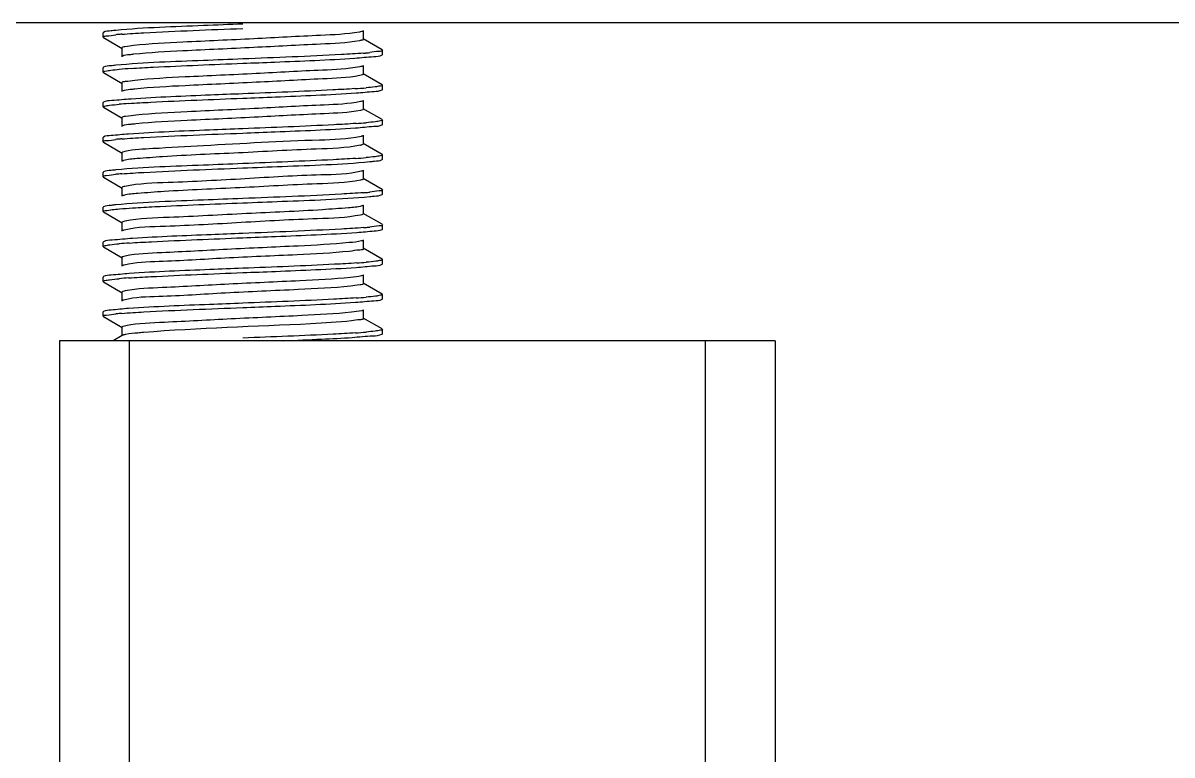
# Model space of a CAD drawing. Extents: x 27938 to 1042331, y -235042 to 1535213.
# Drawn here: x 715604 to 716387, y 770255 to 770755 of the extents above; entities that cross this region are included whole.
import ezdxf

# ---------------------------------------------------------------- set-up
doc = ezdxf.new("R2010")
doc.units = 0
doc.header["$LTSCALE"] = 1000
doc.header["$MEASUREMENT"] = 0
doc.layers.add('bz', color=2, linetype='Continuous')

msp = doc.modelspace()

# ---------------------------------------------------------------- linework, layer by layer
at = {"linetype": 'Continuous'}
for p, q in [((715658.36, 770748.4), (715658.14, 770748.14)), ((715658.14, 770745.16), (715658.14, 770748.14)), ((715658.36, 770744.9), (715658.14, 770745.16)), ((715658.36, 770744.9), (715671.29, 770737.42)), ((715848.42, 770736.49), (715835.49, 770743.98)), ((715835.75, 770743.67), (715835.75, 770749.63)), ((715671.03, 770737.72), (715671.03, 770731.77)), ((715848.42, 770736.49), (715848.64, 770736.23)), ((715848.64, 770733.26), (715848.64, 770736.23)), ((715848.42, 770733), (715848.64, 770733.26)), ((715658.36, 770724.59), (715658.14, 770724.33)), ((715658.14, 770721.35), (715658.14, 770724.33)), ((715658.36, 770721.09), (715658.14, 770721.35)), ((715658.36, 770721.09), (715671.29, 770713.61)), ((715848.42, 770712.68), (715835.49, 770720.16)), ((715835.75, 770719.86), (715835.75, 770725.81)), ((715671.03, 770713.91), (715671.03, 770707.96)), ((715848.42, 770712.68), (715848.64, 770712.42)), ((715848.64, 770709.44), (715848.64, 770712.42)), ((715848.42, 770709.18), (715848.64, 770709.44)), ((715658.36, 770700.77), (715658.14, 770700.51)), ((715658.14, 770697.54), (715658.14, 770700.51)), ((715658.36, 770697.28), (715658.14, 770697.54)), ((715658.36, 770697.28), (715671.29, 770689.79)), ((715848.42, 770688.87), (715835.49, 770696.35)), ((715835.75, 770696.05), (715835.75, 770702)), ((715671.03, 770690.1), (715671.03, 770684.14)), ((715848.42, 770688.87), (715848.64, 770688.61)), ((715848.64, 770685.63), (715848.64, 770688.61)), ((715848.42, 770685.37), (715848.64, 770685.63)), ((715658.36, 770676.96), (715658.14, 770676.7)), ((715658.14, 770673.72), (715658.14, 770676.7)), ((715658.36, 770673.46), (715658.14, 770673.72)), ((715658.36, 770673.46), (715671.29, 770665.98)), ((715848.42, 770665.06), (715835.49, 770672.54)), ((715835.75, 770672.24), (715835.75, 770678.19)), ((715671.03, 770666.28), (715671.03, 770660.33)), ((715848.42, 770665.06), (715848.64, 770664.79)), ((715848.64, 770661.82), (715848.64, 770664.79)), ((715848.42, 770661.56), (715848.64, 770661.82)), ((715658.36, 770653.15), (715658.14, 770652.89)), ((715658.14, 770649.91), (715658.14, 770652.89)), ((715658.36, 770649.65), (715658.14, 770649.91)), ((715658.36, 770649.65), (715671.29, 770642.17)), ((715848.42, 770641.24), (715835.49, 770648.72)), ((715835.75, 770648.42), (715835.75, 770654.38)), ((715671.03, 770642.47), (715671.03, 770636.52)), ((715834.4, 770647.74), (715833.71, 770647.58)), ((715848.42, 770641.24), (715848.64, 770640.98)), ((715848.64, 770638.01), (715848.64, 770640.98)), ((715848.42, 770637.74), (715848.64, 770638.01)), ((715658.36, 770629.34), (715658.14, 770629.08)), ((715658.14, 770626.1), (715658.14, 770629.08)), ((715658.36, 770625.84), (715658.14, 770626.1)), ((715658.36, 770625.84), (715671.29, 770618.36)), ((715848.42, 770617.43), (715835.49, 770624.91)), ((715835.75, 770624.61), (715835.75, 770630.56)), ((715671.03, 770618.66), (715671.03, 770612.7)), ((715834.68, 770624), (715833.75, 770623.77)), ((715848.42, 770617.43), (715848.64, 770617.17)), ((715848.64, 770614.19), (715848.64, 770617.17)), ((715848.42, 770613.93), (715848.64, 770614.19)), ((715658.36, 770605.52), (715658.14, 770605.26)), ((715658.14, 770602.29), (715658.14, 770605.26)), ((715658.36, 770602.03), (715658.14, 770602.29)), ((715658.36, 770602.03), (715671.29, 770594.54)), ((715835.75, 770600.8), (715835.75, 770606.75)), ((715671.03, 770594.84), (715671.03, 770588.89)), ((715848.42, 770593.62), (715835.49, 770601.1)), ((715848.42, 770593.62), (715848.64, 770593.36)), ((715848.42, 770590.12), (715848.64, 770590.38)), ((715848.64, 770590.38), (715848.64, 770593.36)), ((715658.36, 770581.71), (715658.14, 770581.45)), ((715658.14, 770578.47), (715658.14, 770581.45)), ((715658.36, 770578.21), (715658.14, 770578.47)), ((715658.36, 770578.21), (715671.29, 770570.73)), ((715835.75, 770576.98), (715835.75, 770582.94)), ((715671.03, 770571.03), (715671.03, 770565.08)), ((715848.42, 770569.8), (715835.49, 770577.29)), ((715848.42, 770569.8), (715848.64, 770569.54)), ((715848.42, 770566.31), (715848.64, 770566.57)), ((715848.64, 770566.57), (715848.64, 770569.54)), ((715658.36, 770557.9), (715658.14, 770557.64)), ((715658.14, 770554.66), (715658.14, 770557.64)), ((715658.36, 770554.4), (715658.14, 770554.66)), ((715658.36, 770554.4), (715671.29, 770546.92)), ((715835.75, 770553.17), (715835.75, 770559.13)), ((715671.03, 770547.22), (715671.03, 770541.27)), ((715848.42, 770545.99), (715835.49, 770553.47)), ((715671.29, 770541.57), (715665.01, 770537.94)), ((715848.42, 770545.99), (715848.64, 770545.73)), ((715848.42, 770542.49), (715848.64, 770542.75)), ((715848.64, 770542.75), (715848.64, 770545.73)), ((715628.37, 770537.94), (715628.37, 766572.79)), ((716116.53, 770537.94), (715628.37, 770537.94)), ((715676, 770537.94), (715676, 766572.79)), ((716068.91, 770537.94), (716068.91, 766572.79)), ((716116.53, 770537.94), (716116.53, 766572.79))]:
    msp.add_line(p, q, dxfattribs=at)
for centre, radius, start, end in [((715689.61, 770506.74), 241.14, 94.73357, 95.43713), ((715696.64, 770423.42), 324.75, 94.54448, 94.75605), ((715817.24, 770973.84), 240.31, 274.73407, 275.44731), ((715810.15, 771057.81), 324.59, 274.54499, 274.75718), ((715705.19, 770293.45), 431.24, 93.71884, 94.78113), ((715802.29, 771131.28), 422.18, 273.75953, 274.79582), ((715702.71, 770301.15), 399.64, 93.89729, 94.8073), ((715803.38, 771093.73), 408.4, 273.84408, 274.80191), ((715689.95, 770431.42), 245.03, 94.73079, 95.38954), ((715696.71, 770351.12), 325.61, 94.54181, 94.75044), ((715829.91, 770689.68), 18.68, 281.51366, 282.91674), ((715802.77, 771077.6), 416.1, 273.79987, 274.79583), ((715689.69, 770410.58), 242.05, 94.73313, 95.42556), ((715696.65, 770328.03), 324.89, 94.54418, 94.75489), ((715810.17, 770962.3), 324.32, 274.54544, 274.75925), ((715817.39, 770876.89), 238.61, 274.73475, 275.46903), ((715810.15, 770938.75), 324.59, 274.54498, 274.75718), ((715817.24, 770854.76), 240.3, 274.73407, 275.44741), ((715703.38, 770197.42), 408.14, 93.84567, 94.80204), ((715804.05, 770989.99), 399.88, 273.89575, 274.80718), ((715702.73, 770181.81), 399.92, 93.89556, 94.80715), ((715803.4, 770974.4), 408.14, 273.84563, 274.80209), ((715689.96, 770312.26), 245.13, 94.73072, 95.38835), ((715696.71, 770232.04), 325.63, 94.54173, 94.75029), ((715802.79, 770958.29), 415.86, 273.80124, 274.79604)]:
    msp.add_arc(centre, radius, start, end, dxfattribs=at)
for points, knots in [([(715753.39, 770754.09), (715744.46, 770753.74), (715715.59, 770752.5), (715686.67, 770751.67), (715666.81, 770749.77)], [0, 0, 0, 0, 0.309388, 1, 1, 1, 1]), ([(715670.91, 770747.15), (715675.95, 770747.55), (715703.43, 770749.22), (715730.94, 770750.22), (715753.39, 770751.12)], [0, 0, 0, 0, 0.183712, 1, 1, 1, 1]), ([(715658.14, 770745.16), (715658.14, 770745.94), (715662.6, 770745.92), (715664.61, 770746.58), (715666.77, 770746.79)], [0, 0, 0, 0, 0.263852, 1, 1, 1, 1]), ([(715666.81, 770749.77), (715665.73, 770749.67), (715662.94, 770749.27), (715659.9, 770749.29), (715658.36, 770748.4)], [0, 0, 0, 0, 0.378905, 1, 1, 1, 1]), ([(715832.95, 770748.64), (715824.22, 770747.08), (715800.08, 770746.13), (715760.02, 770743.89), (715717.51, 770741.99), (715690.19, 770740.6), (715679.02, 770739.41)], [0, 0, 0, 0, 0.172398, 0.468214, 0.781513, 1, 1, 1, 1]), ([(715832.95, 770742.68), (715824.22, 770741.13), (715800.08, 770740.18), (715760.02, 770737.94), (715717.51, 770736.04), (715690.19, 770734.65), (715679.02, 770733.45)], [0, 0, 0, 0, 0.172398, 0.468214, 0.781513, 1, 1, 1, 1]), ([(715835.49, 770749.33), (715835.2, 770749.16), (715834.34, 770748.91), (715833.49, 770748.73), (715832.95, 770748.64)], [0, 0, 0, 0, 0.3774, 1, 1, 1, 1]), ([(715835.75, 770743.67), (715835.75, 770743.39), (715834.44, 770742.99), (715833.66, 770742.81), (715832.95, 770742.68)], [0, 0, 0, 0, 0.285727, 1, 1, 1, 1]), ([(715679.02, 770739.41), (715677.03, 770739.19), (715675.12, 770738.6), (715671.02, 770738.45), (715671.03, 770737.72)], [0, 0, 0, 0, 0.73331, 1, 1, 1, 1]), ([(715848.64, 770736.23), (715848.64, 770735.46), (715844.2, 770735.48), (715842.2, 770734.82), (715840.05, 770734.61)], [0, 0, 0, 0, 0.263842, 1, 1, 1, 1]), ([(715753.39, 770730.28), (715744.45, 770729.92), (715715.57, 770728.69), (715686.64, 770727.85), (715666.77, 770725.95)], [0, 0, 0, 0, 0.309518, 1, 1, 1, 1]), ([(715679.02, 770733.45), (715678.05, 770733.35), (715675.49, 770732.97), (715672.71, 770732.89), (715671.29, 770732.07)], [0, 0, 0, 0, 0.372879, 1, 1, 1, 1]), ([(715677.22, 770723.79), (715682.27, 770724.13), (715707.65, 770725.53), (715733.05, 770726.49), (715753.39, 770727.3)], [0, 0, 0, 0, 0.199269, 1, 1, 1, 1]), ([(715835.87, 770734.25), (715830.83, 770733.85), (715803.35, 770732.18), (715775.84, 770731.17), (715753.39, 770730.28)], [0, 0, 0, 0, 0.183696, 1, 1, 1, 1]), ([(715753.39, 770727.3), (715760.73, 770727.6), (715786.27, 770728.63), (715811.81, 770729.63), (715829.97, 770730.84)], [0, 0, 0, 0, 0.287582, 1, 1, 1, 1]), ([(715829.97, 770730.84), (715834.25, 770731.13), (715840.23, 770731.96), (715846.75, 770732.04), (715848.41, 770733)], [0, 0, 0, 0, 0.691032, 1, 1, 1, 1]), ([(715658.14, 770721.35), (715658.14, 770721.85), (715660.81, 770722.09), (715662.12, 770722.46), (715663.45, 770722.62)], [0, 0, 0, 0, 0.269511, 1, 1, 1, 1]), ([(715666.77, 770725.95), (715665.7, 770725.85), (715662.92, 770725.46), (715659.89, 770725.47), (715658.36, 770724.59)], [0, 0, 0, 0, 0.378807, 1, 1, 1, 1]), ([(715833.36, 770724.9), (715824.93, 770723.28), (715801.17, 770722.43), (715761.48, 770720.12), (715718.78, 770718.25), (715691.16, 770716.84), (715679.75, 770715.67)], [0, 0, 0, 0, 0.167291, 0.461164, 0.776399, 1, 1, 1, 1]), ([(715833.36, 770718.95), (715824.93, 770717.32), (715801.17, 770716.47), (715761.48, 770714.16), (715718.78, 770712.3), (715691.16, 770710.89), (715679.75, 770709.72)], [0, 0, 0, 0, 0.167291, 0.461164, 0.776399, 1, 1, 1, 1]), ([(715835.49, 770725.51), (715835.24, 770725.37), (715834.53, 770725.14), (715833.81, 770724.99), (715833.36, 770724.9)], [0, 0, 0, 0, 0.384879, 1, 1, 1, 1]), ([(715835.75, 770719.86), (715835.75, 770719.61), (715834.66, 770719.22), (715833.96, 770719.06), (715833.36, 770718.95)], [0, 0, 0, 0, 0.290239, 1, 1, 1, 1]), ([(715679.75, 770715.67), (715677.57, 770715.44), (715675.52, 770714.79), (715671.02, 770714.7), (715671.03, 770713.91)], [0, 0, 0, 0, 0.734244, 1, 1, 1, 1]), ([(715848.64, 770712.42), (715848.64, 770711.96), (715846.18, 770711.69), (715844.96, 770711.35), (715843.72, 770711.2)], [0, 0, 0, 0, 0.270664, 1, 1, 1, 1]), ([(715679.75, 770709.72), (715678.68, 770709.61), (715675.88, 770709.2), (715672.84, 770709.16), (715671.29, 770708.26)], [0, 0, 0, 0, 0.374868, 1, 1, 1, 1]), ([(715675.55, 770699.87), (715680.62, 770700.22), (715706.55, 770701.69), (715732.51, 770702.66), (715753.39, 770703.49)], [0, 0, 0, 0, 0.195623, 1, 1, 1, 1]), ([(715753.39, 770706.47), (715746.1, 770706.18), (715720.7, 770705.15), (715695.3, 770704.15), (715677.22, 770702.95)], [0, 0, 0, 0, 0.286943, 1, 1, 1, 1]), ([(715829.97, 770710.01), (715824.91, 770709.67), (715799.4, 770708.25), (715773.86, 770707.28), (715753.39, 770706.47)], [0, 0, 0, 0, 0.198417, 1, 1, 1, 1]), ([(715753.39, 770703.49), (715760.84, 770703.79), (715786.63, 770704.83), (715812.44, 770705.83), (715830.75, 770707.08)], [0, 0, 0, 0, 0.288852, 1, 1, 1, 1]), ([(715830.75, 770707.08), (715834.84, 770707.36), (715840.57, 770708.16), (715846.82, 770708.26), (715848.41, 770709.18)], [0, 0, 0, 0, 0.690302, 1, 1, 1, 1]), ([(715658.14, 770697.54), (715658.14, 770697.95), (715660.32, 770698.25), (715661.43, 770698.55), (715662.54, 770698.69)], [0, 0, 0, 0, 0.27234, 1, 1, 1, 1]), ([(715677.22, 770702.95), (715672.85, 770702.66), (715666.74, 770701.81), (715660.06, 770701.75), (715658.36, 770700.77)], [0, 0, 0, 0, 0.691422, 1, 1, 1, 1]), ([(715833.74, 770701.16), (715825.62, 770699.46), (715802.24, 770698.73), (715762.93, 770696.34), (715720.07, 770694.51), (715692.16, 770693.08), (715680.51, 770691.93)], [0, 0, 0, 0, 0.162162, 0.454084, 0.771262, 1, 1, 1, 1]), ([(715835.49, 770701.7), (715835.28, 770701.58), (715834.7, 770701.38), (715834.1, 770701.24), (715833.74, 770701.16)], [0, 0, 0, 0, 0.393314, 1, 1, 1, 1]), ([(715835.75, 770696.05), (715835.75, 770695.83), (715834.85, 770695.46), (715834.25, 770695.32), (715833.74, 770695.21)], [0, 0, 0, 0, 0.295741, 1, 1, 1, 1]), ([(715680.51, 770691.93), (715678.14, 770691.7), (715675.92, 770690.97), (715671.03, 770690.95), (715671.03, 770690.1)], [0, 0, 0, 0, 0.734831, 1, 1, 1, 1]), ([(715833.74, 770695.21), (715825.62, 770693.51), (715802.24, 770692.78), (715762.93, 770690.39), (715720.07, 770688.56), (715692.16, 770687.13), (715680.51, 770685.98)], [0, 0, 0, 0, 0.162162, 0.454084, 0.771262, 1, 1, 1, 1]), ([(715848.64, 770688.61), (715848.64, 770688.17), (715846.33, 770687.89), (715845.16, 770687.57), (715844, 770687.42)], [0, 0, 0, 0, 0.271439, 1, 1, 1, 1]), ([(715670.93, 770675.71), (715675.97, 770676.11), (715703.44, 770677.78), (715730.94, 770678.78), (715753.39, 770679.68)], [0, 0, 0, 0, 0.18376, 1, 1, 1, 1]), ([(715680.51, 770685.98), (715679.34, 770685.86), (715676.29, 770685.43), (715672.97, 770685.42), (715671.29, 770684.44)], [0, 0, 0, 0, 0.376612, 1, 1, 1, 1]), ([(715753.39, 770682.65), (715745.87, 770682.36), (715719.92, 770681.3), (715693.96, 770680.3), (715675.55, 770679.03)], [0, 0, 0, 0, 0.289631, 1, 1, 1, 1]), ([(715830.75, 770686.25), (715825.69, 770685.9), (715799.91, 770684.45), (715774.11, 770683.48), (715753.39, 770682.65)], [0, 0, 0, 0, 0.19668, 1, 1, 1, 1]), ([(715753.39, 770679.68), (715760.78, 770679.97), (715786.44, 770681.01), (715812.11, 770682.01), (715830.35, 770683.24)], [0, 0, 0, 0, 0.288191, 1, 1, 1, 1]), ([(715830.35, 770683.24), (715834.53, 770683.53), (715840.39, 770684.34), (715846.79, 770684.43), (715848.41, 770685.37)], [0, 0, 0, 0, 0.69071, 1, 1, 1, 1]), ([(715658.14, 770673.72), (715658.14, 770674.52), (715662.69, 770674.48), (715664.74, 770675.16), (715666.94, 770675.37)], [0, 0, 0, 0, 0.263692, 1, 1, 1, 1]), ([(715675.55, 770679.03), (715671.57, 770678.75), (715666, 770677.98), (715659.92, 770677.86), (715658.36, 770676.96)], [0, 0, 0, 0, 0.689821, 1, 1, 1, 1]), ([(715834.09, 770677.43), (715824.86, 770675.3), (715788.68, 770674.64), (715741.48, 770671.84), (715697.27, 770669.27), (715679.26, 770668.43), (715673.02, 770667.12)], [0, 0, 0, 0, 0.176039, 0.666697, 0.881547, 1, 1, 1, 1]), ([(715835.49, 770677.89), (715835.32, 770677.79), (715834.85, 770677.62), (715834.37, 770677.49), (715834.09, 770677.43)], [0, 0, 0, 0, 0.40288, 1, 1, 1, 1]), ([(715835.75, 770672.24), (715835.75, 770672.05), (715835.03, 770671.69), (715834.51, 770671.57), (715834.09, 770671.47)], [0, 0, 0, 0, 0.302509, 1, 1, 1, 1]), ([(715673.02, 770667.12), (715672.52, 770667.01), (715671.92, 770666.88), (715671.03, 770666.5), (715671.03, 770666.28)], [0, 0, 0, 0, 0.704901, 1, 1, 1, 1]), ([(715833.64, 770671.38), (715823.77, 770669.36), (715795.81, 770668.74), (715751, 770665.93), (715710.07, 770664.52), (715684.02, 770662.41), (715674.98, 770661.79), (715672.04, 770660.92)], [0, 0, 0, 0, 0.186624, 0.514349, 0.833932, 0.943063, 1, 1, 1, 1]), ([(715848.64, 770664.79), (715848.64, 770664.34), (715846.21, 770664.07), (715845, 770663.73), (715843.78, 770663.58)], [0, 0, 0, 0, 0.270675, 1, 1, 1, 1]), ([(715753.39, 770658.84), (715744.48, 770658.49), (715715.66, 770657.26), (715686.79, 770656.41), (715666.94, 770654.53)], [0, 0, 0, 0, 0.30899, 1, 1, 1, 1]), ([(715672.04, 770660.92), (715671.89, 770660.88), (715671.63, 770660.8), (715671.39, 770660.69), (715671.29, 770660.63)], [0, 0, 0, 0, 0.570679, 1, 1, 1, 1]), ([(715830.35, 770662.41), (715825.28, 770662.06), (715799.64, 770660.63), (715773.98, 770659.66), (715753.39, 770658.84)], [0, 0, 0, 0, 0.197576, 1, 1, 1, 1]), ([(715753.39, 770655.86), (715762.35, 770656.22), (715791.27, 770657.46), (715820.24, 770658.29), (715840.13, 770660.2)], [0, 0, 0, 0, 0.309889, 1, 1, 1, 1]), ([(715840.13, 770660.2), (715841.18, 770660.3), (715843.92, 770660.69), (715846.91, 770660.68), (715848.41, 770661.56)], [0, 0, 0, 0, 0.378508, 1, 1, 1, 1]), ([(715658.14, 770649.91), (715658.14, 770650.69), (715662.62, 770650.67), (715664.64, 770651.33), (715666.81, 770651.54)], [0, 0, 0, 0, 0.263792, 1, 1, 1, 1]), ([(715666.94, 770654.53), (715665.85, 770654.43), (715663.02, 770654.03), (715659.92, 770654.05), (715658.36, 770653.15)], [0, 0, 0, 0, 0.379214, 1, 1, 1, 1]), ([(715670.91, 770651.9), (715675.95, 770652.3), (715703.43, 770653.97), (715730.94, 770654.97), (715753.39, 770655.86)], [0, 0, 0, 0, 0.183719, 1, 1, 1, 1]), ([(715834.4, 770653.69), (715825.44, 770651.4), (715798.62, 770651.23), (715754.86, 770648.4), (715710.33, 770645.98), (715682.75, 770645.33), (715673.06, 770643.31)], [0, 0, 0, 0, 0.171627, 0.491604, 0.816321, 1, 1, 1, 1]), ([(715835.49, 770654.08), (715835.35, 770654), (715834.99, 770653.85), (715834.62, 770653.75), (715834.4, 770653.69)], [0, 0, 0, 0, 0.413783, 1, 1, 1, 1]), ([(715835.75, 770648.42), (715835.75, 770648.26), (715835.19, 770647.93), (715834.75, 770647.82), (715834.4, 770647.74)], [0, 0, 0, 0, 0.310906, 1, 1, 1, 1]), ([(715673.06, 770643.31), (715672.54, 770643.21), (715671.94, 770643.07), (715671.03, 770642.69), (715671.03, 770642.47)], [0, 0, 0, 0, 0.705268, 1, 1, 1, 1]), ([(715833.71, 770647.58), (715823.98, 770645.56), (715796.33, 770644.96), (715751.82, 770642.16), (715710.99, 770640.71), (715684.67, 770638.69), (715675.43, 770638), (715672.31, 770637.19)], [0, 0, 0, 0, 0.184168, 0.509408, 0.829314, 0.94023, 1, 1, 1, 1]), ([(715848.64, 770640.98), (715848.64, 770640.22), (715844.24, 770640.23), (715842.25, 770639.57), (715840.13, 770639.37)], [0, 0, 0, 0, 0.263922, 1, 1, 1, 1]), ([(715753.39, 770635.03), (715744.46, 770634.67), (715715.59, 770633.44), (715686.68, 770632.6), (715666.81, 770630.71)], [0, 0, 0, 0, 0.309377, 1, 1, 1, 1]), ([(715672.31, 770637.19), (715672.11, 770637.13), (715671.76, 770637.03), (715671.42, 770636.89), (715671.29, 770636.82)], [0, 0, 0, 0, 0.583561, 1, 1, 1, 1]), ([(715835.87, 770639), (715830.83, 770638.6), (715803.35, 770636.93), (715775.84, 770635.92), (715753.39, 770635.03)], [0, 0, 0, 0, 0.183681, 1, 1, 1, 1]), ([(715753.39, 770632.05), (715762.34, 770632.41), (715791.23, 770633.64), (715820.17, 770634.48), (715840.05, 770636.38)], [0, 0, 0, 0, 0.309644, 1, 1, 1, 1]), ([(715840.05, 770636.38), (715841.12, 770636.49), (715843.88, 770636.88), (715846.89, 770636.86), (715848.41, 770637.74)], [0, 0, 0, 0, 0.378702, 1, 1, 1, 1]), ([(715658.14, 770626.1), (715658.13, 770626.66), (715661.27, 770626.85), (715662.75, 770627.3), (715664.29, 770627.47)], [0, 0, 0, 0, 0.267181, 1, 1, 1, 1]), ([(715666.81, 770630.71), (715665.74, 770630.6), (715662.95, 770630.21), (715659.9, 770630.23), (715658.36, 770629.34)], [0, 0, 0, 0, 0.378914, 1, 1, 1, 1]), ([(715834.68, 770629.95), (715831.7, 770629.1), (715822.61, 770628.46), (715796.5, 770626.38), (715755.6, 770624.96), (715710.85, 770622.14), (715682.96, 770621.53), (715673.12, 770619.51)], [0, 0, 0, 0, 0.05757, 0.167104, 0.486771, 0.813942, 1, 1, 1, 1]), ([(715678.31, 770628.61), (715683.35, 770628.94), (715708.36, 770630.31), (715733.4, 770631.26), (715753.39, 770632.05)], [0, 0, 0, 0, 0.201476, 1, 1, 1, 1]), ([(715835.49, 770630.26), (715835.38, 770630.2), (715835.12, 770630.09), (715834.84, 770630), (715834.68, 770629.95)], [0, 0, 0, 0, 0.426274, 1, 1, 1, 1]), ([(715673.12, 770619.51), (715672.59, 770619.4), (715671.97, 770619.26), (715671.03, 770618.88), (715671.03, 770618.66)], [0, 0, 0, 0, 0.706045, 1, 1, 1, 1]), ([(715833.75, 770623.77), (715824.16, 770621.76), (715796.8, 770621.13), (715752.53, 770618.67), (715708.7, 770615.98), (715681.79, 770615.61), (715672.62, 770613.45)], [0, 0, 0, 0, 0.182036, 0.504841, 0.824917, 1, 1, 1, 1]), ([(715835.75, 770624.61), (715835.75, 770624.48), (715835.33, 770624.18), (715834.96, 770624.08), (715834.68, 770624)], [0, 0, 0, 0, 0.3214, 1, 1, 1, 1]), ([(715848.64, 770617.17), (715848.64, 770616.4), (715844.2, 770616.41), (715842.2, 770615.75), (715840.05, 770615.55)], [0, 0, 0, 0, 0.263843, 1, 1, 1, 1]), ([(715672.62, 770613.45), (715672.35, 770613.39), (715671.9, 770613.27), (715671.46, 770613.1), (715671.29, 770613.01)], [0, 0, 0, 0, 0.594844, 1, 1, 1, 1]), ([(715753.39, 770611.22), (715746.25, 770610.93), (715721.21, 770609.92), (715696.18, 770608.93), (715678.31, 770607.77)], [0, 0, 0, 0, 0.285303, 1, 1, 1, 1]), ([(715835.87, 770615.18), (715830.83, 770614.78), (715803.35, 770613.11), (715775.84, 770612.11), (715753.39, 770611.22)], [0, 0, 0, 0, 0.183696, 1, 1, 1, 1]), ([(715753.39, 770608.24), (715760.9, 770608.54), (715786.85, 770609.59), (715812.81, 770610.59), (715831.22, 770611.86)], [0, 0, 0, 0, 0.289612, 1, 1, 1, 1]), ([(715831.22, 770611.86), (715835.19, 770612.14), (715840.78, 770612.91), (715846.86, 770613.04), (715848.41, 770613.93)], [0, 0, 0, 0, 0.68982, 1, 1, 1, 1]), ([(715658.14, 770602.29), (715658.14, 770602.72), (715660.44, 770603.01), (715661.61, 770603.32), (715662.77, 770603.47)], [0, 0, 0, 0, 0.271461, 1, 1, 1, 1]), ([(715678.31, 770607.77), (715673.68, 770607.48), (715667.22, 770606.57), (715660.15, 770606.56), (715658.36, 770605.52)], [0, 0, 0, 0, 0.692393, 1, 1, 1, 1]), ([(715826.1, 770604.9), (715814.48, 770603.76), (715786.69, 770602.33), (715744, 770600.5), (715704.76, 770598.16), (715681.4, 770597.37), (715673.2, 770595.72)], [0, 0, 0, 0, 0.228646, 0.544797, 0.836336, 1, 1, 1, 1]), ([(715676.01, 770604.65), (715681.08, 770604.99), (715706.86, 770606.44), (715732.66, 770607.41), (715753.39, 770608.24)], [0, 0, 0, 0, 0.196648, 1, 1, 1, 1]), ([(715835.49, 770606.45), (715835.15, 770606.25), (715832.03, 770605.43), (715828.88, 770605.17), (715826.1, 770604.9)], [0, 0, 0, 0, 0.122061, 1, 1, 1, 1]), ([(715673.2, 770595.72), (715672.65, 770595.61), (715672.01, 770595.46), (715671.03, 770595.08), (715671.03, 770594.84)], [0, 0, 0, 0, 0.707033, 1, 1, 1, 1]), ([(715826.1, 770598.94), (715814.25, 770597.78), (715785.94, 770596.33), (715742.65, 770594.56), (715703.49, 770591.97), (715680.32, 770591.5), (715672.54, 770589.62)], [0, 0, 0, 0, 0.232215, 0.552573, 0.843952, 1, 1, 1, 1]), ([(715835.75, 770600.8), (715835.75, 770599.93), (715830.77, 770599.92), (715828.51, 770599.18), (715826.1, 770598.94)], [0, 0, 0, 0, 0.265035, 1, 1, 1, 1]), ([(715672.54, 770589.62), (715672.29, 770589.56), (715671.86, 770589.44), (715671.45, 770589.28), (715671.29, 770589.19)], [0, 0, 0, 0, 0.592052, 1, 1, 1, 1]), ([(715753.39, 770587.4), (715745.94, 770587.11), (715720.14, 770586.06), (715694.33, 770585.06), (715676.01, 770583.81)], [0, 0, 0, 0, 0.288872, 1, 1, 1, 1]), ([(715831.22, 770591.03), (715826.15, 770590.68), (715800.22, 770589.21), (715774.26, 770588.23), (715753.39, 770587.4)], [0, 0, 0, 0, 0.195653, 1, 1, 1, 1]), ([(715753.39, 770584.43), (715760.84, 770584.72), (715786.64, 770585.77), (715812.45, 770586.77), (715830.77, 770588.02)], [0, 0, 0, 0, 0.288875, 1, 1, 1, 1]), ([(715830.77, 770588.02), (715834.85, 770588.3), (715840.58, 770589.1), (715846.82, 770589.2), (715848.41, 770590.12)], [0, 0, 0, 0, 0.690288, 1, 1, 1, 1]), ([(715848.64, 770593.36), (715848.64, 770592.94), (715846.46, 770592.64), (715845.34, 770592.35), (715844.23, 770592.2)], [0, 0, 0, 0, 0.272315, 1, 1, 1, 1]), ([(715658.14, 770578.47), (715658.14, 770578.89), (715660.32, 770579.19), (715661.44, 770579.48), (715662.55, 770579.63)], [0, 0, 0, 0, 0.272311, 1, 1, 1, 1]), ([(715676.01, 770583.81), (715671.93, 770583.53), (715666.2, 770582.73), (715659.96, 770582.63), (715658.36, 770581.71)], [0, 0, 0, 0, 0.690302, 1, 1, 1, 1]), ([(715826.86, 770581.16), (715815.4, 770579.99), (715787.71, 770578.58), (715744.98, 770576.72), (715705.37, 770574.39), (715681.69, 770573.57), (715673.33, 770571.93)], [0, 0, 0, 0, 0.224737, 0.540402, 0.833844, 1, 1, 1, 1]), ([(715675.56, 770580.8), (715680.63, 770581.15), (715706.56, 770582.62), (715732.52, 770583.6), (715753.39, 770584.43)], [0, 0, 0, 0, 0.195657, 1, 1, 1, 1]), ([(715835.49, 770582.64), (715835.18, 770582.45), (715832.32, 770581.67), (715829.41, 770581.42), (715826.86, 770581.16)], [0, 0, 0, 0, 0.124156, 1, 1, 1, 1]), ([(715673.33, 770571.93), (715672.75, 770571.82), (715672.07, 770571.66), (715671.03, 770571.28), (715671.03, 770571.03)], [0, 0, 0, 0, 0.708636, 1, 1, 1, 1]), ([(715826.86, 770575.21), (715815.04, 770574), (715786.56, 770572.55), (715742.91, 770570.79), (715703.43, 770568.06), (715680.05, 770567.76), (715672.34, 770565.75)], [0, 0, 0, 0, 0.230178, 0.552364, 0.845602, 1, 1, 1, 1]), ([(715835.75, 770576.98), (715835.75, 770576.18), (715831.18, 770576.1), (715829.08, 770575.43), (715826.86, 770575.21)], [0, 0, 0, 0, 0.265691, 1, 1, 1, 1]), ([(715672.34, 770565.75), (715672.13, 770565.7), (715671.77, 770565.6), (715671.42, 770565.46), (715671.29, 770565.38)], [0, 0, 0, 0, 0.58403, 1, 1, 1, 1]), ([(715753.39, 770563.59), (715745.87, 770563.29), (715719.93, 770562.24), (715693.97, 770561.24), (715675.56, 770559.97)], [0, 0, 0, 0, 0.289606, 1, 1, 1, 1]), ([(715830.77, 770567.18), (715825.7, 770566.84), (715799.92, 770565.39), (715774.12, 770564.41), (715753.39, 770563.59)], [0, 0, 0, 0, 0.196649, 1, 1, 1, 1]), ([(715753.39, 770560.61), (715760.79, 770560.91), (715786.45, 770561.95), (715812.12, 770562.95), (715830.36, 770564.18)], [0, 0, 0, 0, 0.288211, 1, 1, 1, 1]), ([(715830.36, 770564.18), (715834.54, 770564.46), (715840.4, 770565.28), (715846.79, 770565.37), (715848.41, 770566.31)], [0, 0, 0, 0, 0.690698, 1, 1, 1, 1]), ([(715848.64, 770569.54), (715848.64, 770569.11), (715846.33, 770568.82), (715845.17, 770568.51), (715844.01, 770568.36)], [0, 0, 0, 0, 0.271465, 1, 1, 1, 1]), ([(715658.14, 770554.66), (715658.14, 770555.45), (715662.69, 770555.41), (715664.74, 770556.09), (715666.94, 770556.3)], [0, 0, 0, 0, 0.263689, 1, 1, 1, 1]), ([(715675.56, 770559.97), (715671.59, 770559.69), (715666, 770558.91), (715659.92, 770558.79), (715658.36, 770557.9)], [0, 0, 0, 0, 0.689837, 1, 1, 1, 1]), ([(715670.93, 770556.65), (715675.97, 770557.05), (715703.44, 770558.72), (715730.94, 770559.72), (715753.39, 770560.61)], [0, 0, 0, 0, 0.183761, 1, 1, 1, 1]), ([(715827.6, 770557.42), (715816.37, 770556.23), (715788.99, 770554.84), (715746.44, 770552.95), (715706.46, 770550.69), (715682.4, 770549.76), (715673.74, 770548.19)], [0, 0, 0, 0, 0.219618, 0.533346, 0.828732, 1, 1, 1, 1]), ([(715835.49, 770558.82), (715835.2, 770558.65), (715832.59, 770557.91), (715829.92, 770557.67), (715827.6, 770557.42)], [0, 0, 0, 0, 0.126422, 1, 1, 1, 1]), ([(715673.74, 770548.19), (715673.05, 770548.07), (715672.29, 770547.89), (715671.03, 770547.5), (715671.03, 770547.22)], [0, 0, 0, 0, 0.713347, 1, 1, 1, 1]), ([(715827.6, 770551.47), (715818.39, 770550.5), (715771.06, 770547.78), (715723.66, 770546.63), (715685.65, 770543.56)], [0, 0, 0, 0, 0.195307, 1, 1, 1, 1]), ([(715835.75, 770553.17), (715835.75, 770552.43), (715831.57, 770552.29), (715829.63, 770551.69), (715827.6, 770551.47)], [0, 0, 0, 0, 0.266491, 1, 1, 1, 1]), ([(715672.17, 770541.9), (715672, 770541.85), (715671.7, 770541.76), (715671.41, 770541.63), (715671.29, 770541.57)], [0, 0, 0, 0, 0.576749, 1, 1, 1, 1]), ([(715673.74, 770542.24), (715673.45, 770542.19), (715672.92, 770542.09), (715672.4, 770541.96), (715672.17, 770541.9)], [0, 0, 0, 0, 0.550321, 1, 1, 1, 1]), ([(715685.65, 770543.56), (715684.38, 770543.46), (715680.4, 770543.11), (715676.41, 770542.72), (715673.74, 770542.24)], [0, 0, 0, 0, 0.319148, 1, 1, 1, 1]), ([(715830.36, 770543.34), (715825.3, 770543), (715799.65, 770541.56), (715773.98, 770540.6), (715753.39, 770539.78)], [0, 0, 0, 0, 0.197548, 1, 1, 1, 1]), ([(715781.46, 770537.93), (715790.03, 770538.29), (715805.51, 770539.05), (715825.93, 770539.8), (715839.37, 770541.42), (715846.6, 770541.44), (715848.41, 770542.49)], [0, 0, 0, 0, 0.383058, 0.694328, 0.906069, 1, 1, 1, 1]), ([(715848.64, 770545.73), (715848.64, 770545.28), (715846.22, 770545), (715845, 770544.67), (715843.79, 770544.52)], [0, 0, 0, 0, 0.270698, 1, 1, 1, 1])]:
    msp.add_open_spline(points, degree=3, knots=knots, dxfattribs=at)
for points in [[(715663.45, 770722.62), (715665.38, 770722.85), (715667.31, 770723.03), (715669.24, 770723.2)], [(715843.72, 770711.2), (715841.68, 770710.94), (715839.64, 770710.75), (715837.59, 770710.58)], [(715662.54, 770698.69), (715664.76, 770698.99), (715666.99, 770699.19), (715669.22, 770699.38)], [(715844, 770687.42), (715841.86, 770687.14), (715839.71, 770686.94), (715837.56, 770686.76)], [(715843.78, 770663.58), (715841.71, 770663.32), (715839.64, 770663.12), (715837.56, 770662.95)], [(715664.29, 770627.47), (715665.97, 770627.66), (715667.65, 770627.81), (715669.34, 770627.96)], [(715669.34, 770627.96), (715672.33, 770628.21), (715675.32, 770628.42), (715678.31, 770628.61)], [(715662.77, 770603.47), (715664.91, 770603.75), (715667.06, 770603.95), (715669.22, 770604.13)], [(715844.23, 770592.2), (715842.02, 770591.91), (715839.79, 770591.7), (715837.56, 770591.51)], [(715662.55, 770579.63), (715664.76, 770579.92), (715666.99, 770580.13), (715669.22, 770580.32)], [(715844.01, 770568.36), (715841.87, 770568.08), (715839.71, 770567.88), (715837.56, 770567.7)], [(715843.79, 770544.52), (715841.72, 770544.25), (715839.64, 770544.06), (715837.56, 770543.88)]]:
    msp.add_open_spline(points, degree=3, dxfattribs=at)
at = {"layer": 'bz'}
msp.add_line((719763.43, 770754.85), (706598.03, 770754.85), dxfattribs=at)

doc.saveas('drawing.dxf')
